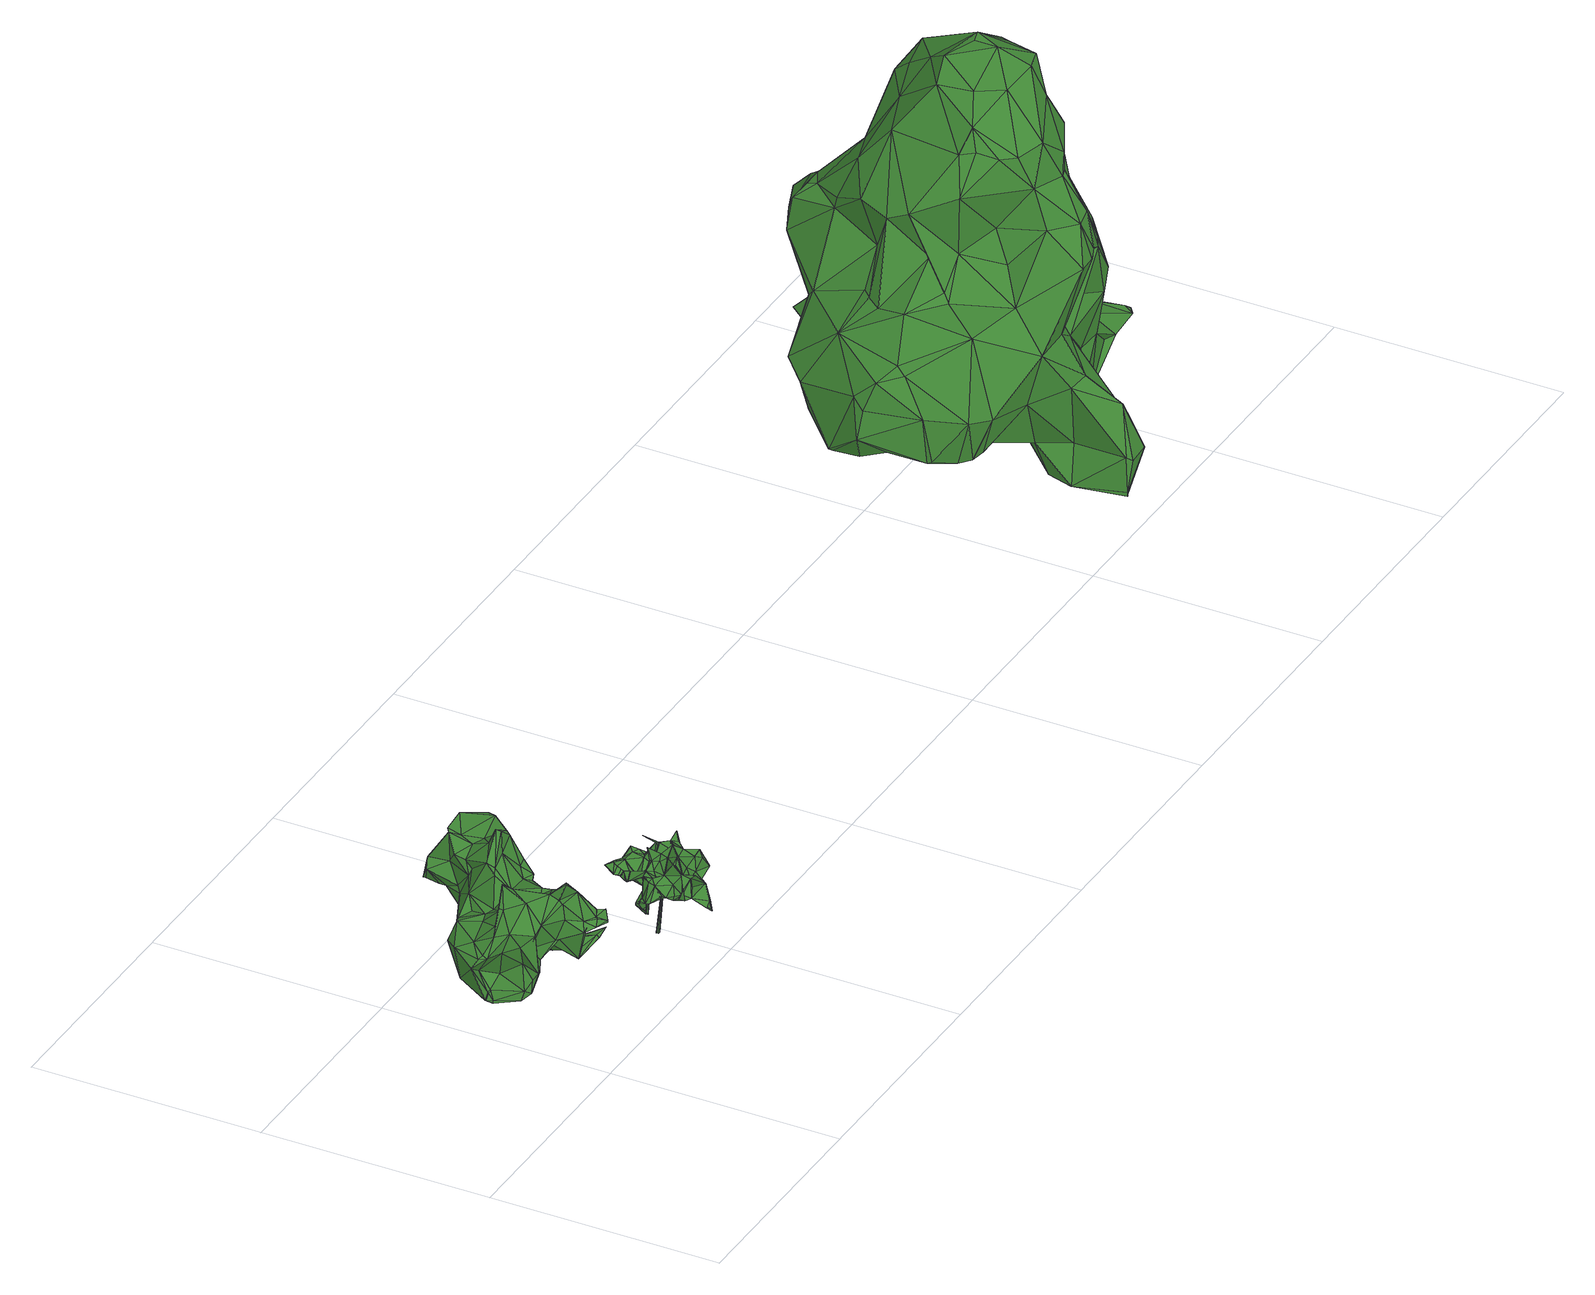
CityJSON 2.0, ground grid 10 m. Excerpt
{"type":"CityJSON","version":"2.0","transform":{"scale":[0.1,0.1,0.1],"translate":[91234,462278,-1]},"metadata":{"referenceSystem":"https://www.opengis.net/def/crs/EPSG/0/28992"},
"CityObjects":{
"tree1":{"type":"SolitaryVegetationObject","attributes":{"gtid":300,"crown_width_m":7.1,"crown_median_z":2.71,"trunk_H_m":2.77,"trunk_DBH_m":0.176,"trunk_radius_m":0.0881,"trunk_base_height_m":-0.06,"original_gtid":"305"},"geometry":[{"type":"MultiSurface","lod":"3","boundaries":[[[0,1,2]],[[0,2,3]],[[4,5,6]],[[7,8,9]],[[10,11,12]],[[13,14,15]],[[16,17,18]],[[19,16,20]],[[20,16,21]],[[22,23,1]],[[24,23,22]],[[25,26,27]],[[28,29,30]],[[29,31,32]],[[30,29,32]],[[33,34,35]],[[33,36,37]],[[35,36,33]],[[38,39,40]],[[41,35,34]],[[42,41,34]],[[43,44,45]],[[43,45,46]],[[47,48,49]],[[50,49,48]],[[51,52,8]],[[35,41,36]],[[53,54,55]],[[56,57,58]],[[59,60,61]],[[62,63,64]],[[65,66,67]],[[68,69,17]],[[70,71,72]],[[73,74,75]],[[76,37,77]],[[78,25,79]],[[80,81,63]],[[82,80,63]],[[83,28,30]],[[21,84,20]],[[16,19,85]],[[50,76,60]],[[50,60,59]],[[86,16,85]],[[27,26,87]],[[88,89,90]],[[89,1,90]],[[61,91,92]],[[93,91,61]],[[18,17,69]],[[94,95,28]],[[96,97,98]],[[24,22,98]],[[83,95,99]],[[9,52,0]],[[20,100,101]],[[102,103,104]],[[102,104,41]],[[105,106,107]],[[91,108,92]],[[109,95,83]],[[110,111,3]],[[27,103,25]],[[76,33,37]],[[50,33,76]],[[105,107,75]],[[63,81,112]],[[80,82,113]],[[114,115,73]],[[7,116,51]],[[26,117,87]],[[78,87,117]],[[118,119,100]],[[118,100,84]],[[87,120,121]],[[122,123,124]],[[76,77,60]],[[1,89,2]],[[125,126,127]],[[128,129,69]],[[21,130,84]],[[65,40,130]],[[131,132,133]],[[69,129,18]],[[134,135,15]],[[119,118,130]],[[40,119,130]],[[136,137,138]],[[33,50,139]],[[20,101,19]],[[113,62,109]],[[14,87,78]],[[140,36,41]],[[39,114,75]],[[141,142,143]],[[84,100,20]],[[75,107,39]],[[144,145,31]],[[132,94,146]],[[111,110,74]],[[2,89,110]],[[2,110,3]],[[68,17,144]],[[91,51,116]],[[30,147,83]],[[86,145,16]],[[144,16,145]],[[59,148,50]],[[94,28,149]],[[146,94,149]],[[6,5,150]],[[143,151,141]],[[72,71,152]],[[114,151,153]],[[154,102,47]],[[29,155,156]],[[157,44,13]],[[148,59,58]],[[3,158,0]],[[159,160,161]],[[159,161,149]],[[162,163,164]],[[16,18,21]],[[139,140,165]],[[106,166,119]],[[89,43,167]],[[87,121,27]],[[11,104,103]],[[105,166,106]],[[153,151,143]],[[139,165,33]],[[153,62,168]],[[169,168,62]],[[17,18,129]],[[122,126,123]],[[98,0,52]],[[146,161,170]],[[100,171,101]],[[114,141,151]],[[140,139,48]],[[58,15,135]],[[92,157,15]],[[55,96,53]],[[157,81,136]],[[172,173,142]],[[21,18,17]],[[174,175,176]],[[177,95,109]],[[132,178,133]],[[43,179,180]],[[43,46,179]],[[21,66,130]],[[8,52,9]],[[157,13,15]],[[15,58,92]],[[10,96,55]],[[97,96,10]],[[99,95,177]],[[181,140,53]],[[182,183,184]],[[29,156,31]],[[128,31,156]],[[185,107,106]],[[185,106,119]],[[25,78,117]],[[65,163,186]],[[170,133,178]],[[40,39,185]],[[119,40,185]],[[107,185,39]],[[148,57,50]],[[171,166,105]],[[22,1,0]],[[157,92,112]],[[125,187,143]],[[99,28,83]],[[150,176,38]],[[164,163,67]],[[9,158,7]],[[0,158,9]],[[8,7,51]],[[109,182,177]],[[90,188,189]],[[132,146,178]],[[190,177,159]],[[88,90,189]],[[156,155,4]],[[129,68,17]],[[0,98,22]],[[175,39,38]],[[133,191,131]],[[130,118,84]],[[192,116,7]],[[25,117,26]],[[174,155,191]],[[111,158,3]],[[48,36,140]],[[48,140,181]],[[140,48,47]],[[99,177,190]],[[50,48,139]],[[175,152,173]],[[110,167,74]],[[4,155,5]],[[193,48,181]],[[128,69,68]],[[90,1,23]],[[128,156,164]],[[128,164,6]],[[34,33,42]],[[42,140,41]],[[165,140,42]],[[128,164,129]],[[150,162,6]],[[24,98,10]],[[93,193,91]],[[193,51,91]],[[56,194,47]],[[31,128,68]],[[74,167,180]],[[105,74,180]],[[89,167,110]],[[164,68,129]],[[182,184,159]],[[31,145,138]],[[195,127,126]],[[10,55,11]],[[38,176,175]],[[131,155,29]],[[28,95,29]],[[12,11,27]],[[112,108,63]],[[112,92,108]],[[65,186,40]],[[167,43,180]],[[123,196,70]],[[143,187,153]],[[195,183,127]],[[182,127,183]],[[157,136,86]],[[53,41,54]],[[37,48,77]],[[37,36,48]],[[170,184,133]],[[133,184,183]],[[160,170,161]],[[177,182,159]],[[171,105,179]],[[171,179,101]],[[113,82,62]],[[58,61,92]],[[59,61,58]],[[57,148,58]],[[93,60,77]],[[61,60,93]],[[62,197,109]],[[149,161,146]],[[51,193,181]],[[93,77,193]],[[198,199,24]],[[159,184,160]],[[122,124,200]],[[164,67,68]],[[94,132,95]],[[105,75,74]],[[91,116,108]],[[190,159,149]],[[68,144,31]],[[70,72,195]],[[28,190,149]],[[28,99,190]],[[63,108,64]],[[170,178,146]],[[131,191,155]],[[41,55,54]],[[72,152,174]],[[175,174,152]],[[154,194,134]],[[172,175,173]],[[172,201,114]],[[175,172,114]],[[172,142,201]],[[142,141,201]],[[141,114,201]],[[114,39,175]],[[154,79,102]],[[68,66,17]],[[17,66,21]],[[75,114,73]],[[4,164,156]],[[108,116,64]],[[130,66,65]],[[24,10,198]],[[97,10,98]],[[123,126,196]],[[164,6,162]],[[111,202,158]],[[40,186,38]],[[98,52,96]],[[88,43,89]],[[7,202,192]],[[158,202,7]],[[189,13,43]],[[88,189,43]],[[168,115,153]],[[72,191,133]],[[31,138,32]],[[203,192,202]],[[203,202,111]],[[14,78,79]],[[197,62,153]],[[86,204,145]],[[136,204,86]],[[65,67,163]],[[24,199,23]],[[23,199,188]],[[41,140,102]],[[47,102,140]],[[100,166,171]],[[138,145,205]],[[138,205,136]],[[205,145,204]],[[205,204,136]],[[90,23,188]],[[68,67,66]],[[16,144,17]],[[14,13,120]],[[14,120,87]],[[43,13,44]],[[189,120,13]],[[142,125,143]],[[126,122,125]],[[126,125,142]],[[27,11,103]],[[173,152,71]],[[184,170,160]],[[4,6,164]],[[195,126,200]],[[103,79,25]],[[133,195,72]],[[136,80,137]],[[109,83,206]],[[38,186,150]],[[174,176,155]],[[5,155,176]],[[150,5,176]],[[85,207,86]],[[44,207,85]],[[193,49,48]],[[77,48,49]],[[77,49,193]],[[196,126,71]],[[142,71,126]],[[33,165,42]],[[11,55,104]],[[41,104,55]],[[74,203,111]],[[74,168,203]],[[150,163,162]],[[186,163,150]],[[51,181,52]],[[53,52,181]],[[96,52,53]],[[173,71,142]],[[195,200,70]],[[53,140,41]],[[147,30,137]],[[134,15,14]],[[95,131,29]],[[70,124,123]],[[200,124,70]],[[199,198,12]],[[199,12,27]],[[198,10,12]],[[95,132,131]],[[112,81,157]],[[196,71,70]],[[56,50,57]],[[136,81,80]],[[189,121,120]],[[188,121,189]],[[188,199,121]],[[27,121,199]],[[195,133,183]],[[63,62,82]],[[102,79,103]],[[14,79,134]],[[154,134,79]],[[47,194,154]],[[114,153,115]],[[83,147,206]],[[113,109,206]],[[180,179,105]],[[157,86,207]],[[157,207,44]],[[32,137,30]],[[138,137,32]],[[206,147,137]],[[135,134,194]],[[113,137,80]],[[206,137,113]],[[174,191,72]],[[58,135,194]],[[56,58,194]],[[100,119,166]],[[56,49,50]],[[47,49,56]],[[64,169,62]],[[200,126,122]],[[169,64,192]],[[203,169,192]],[[203,168,169]],[[153,187,197]],[[197,187,109]],[[127,109,187]],[[127,182,109]],[[127,187,125]],[[64,116,192]],[[19,101,45]],[[19,45,85]],[[85,45,44]],[[179,45,101]],[[46,45,179]],[[73,115,74]],[[74,115,168]],[[208,209,210]],[[209,211,210]],[[210,211,212]],[[211,209,213]],[[211,213,212]],[[212,213,214]],[[212,214,210]],[[214,213,215]],[[214,215,210]],[[213,209,216]],[[213,216,215]],[[215,216,217]],[[215,217,210]],[[216,209,218]],[[216,218,217]],[[217,218,219]],[[217,219,210]],[[218,209,220]],[[218,220,219]],[[220,209,219]],[[219,209,210]]]}]},
"tree2":{"type":"SolitaryVegetationObject","attributes":{"gtid":323,"crown_width_m":3.62,"crown_median_z":2.65,"trunk_H_m":2.76,"trunk_DBH_m":0.0838,"trunk_radius_m":0.0419,"trunk_base_height_m":-0.11,"original_gtid":"329"},"geometry":[{"type":"MultiSurface","lod":"3","boundaries":[[[221,222,223]],[[224,225,222]],[[226,222,225]],[[226,225,224]],[[227,228,229]],[[230,231,232]],[[233,234,235]],[[236,237,238]],[[239,240,241]],[[242,243,244]],[[245,246,247]],[[248,249,250]],[[251,252,253]],[[235,254,233]],[[243,233,255]],[[256,257,258]],[[259,244,229]],[[259,229,260]],[[261,262,263]],[[264,261,263]],[[240,233,243]],[[265,231,266]],[[267,248,268]],[[267,268,269]],[[270,226,230]],[[268,271,272]],[[273,274,275]],[[276,277,278]],[[278,277,279]],[[243,240,239]],[[243,239,280]],[[260,229,264]],[[229,261,264]],[[267,281,282]],[[248,267,282]],[[283,221,284]],[[246,285,270]],[[252,286,287]],[[288,289,290]],[[287,291,292]],[[287,292,274]],[[226,258,293]],[[239,227,280]],[[248,282,249]],[[294,295,296]],[[297,298,299]],[[224,300,222]],[[224,222,221]],[[223,222,256]],[[232,281,267]],[[255,233,254]],[[274,301,302]],[[271,303,272]],[[304,305,306]],[[304,306,278]],[[307,308,295]],[[309,310,311]],[[230,312,236]],[[302,301,313]],[[275,280,227]],[[294,235,314]],[[315,316,281]],[[227,239,317]],[[227,317,318]],[[319,320,321]],[[273,229,228]],[[252,287,302]],[[312,236,238]],[[322,299,323]],[[322,323,324]],[[321,320,269]],[[224,247,245]],[[263,325,264]],[[304,264,325]],[[285,236,270]],[[307,235,294]],[[273,326,327]],[[301,328,313]],[[306,276,329]],[[330,331,332]],[[333,320,334]],[[326,263,327]],[[301,327,263]],[[257,256,293]],[[335,289,288]],[[227,229,275]],[[232,238,312]],[[258,257,293]],[[283,284,336]],[[337,338,339]],[[229,262,261]],[[291,319,324]],[[305,326,273]],[[260,264,309]],[[222,226,293]],[[291,298,297]],[[232,312,230]],[[303,271,340]],[[340,271,268]],[[301,263,328]],[[326,328,263]],[[304,341,264]],[[289,342,290]],[[336,284,343]],[[338,320,267]],[[339,338,267]],[[292,298,291]],[[291,322,344]],[[304,326,305]],[[301,274,273]],[[294,345,296]],[[344,292,291]],[[272,303,344]],[[234,314,235]],[[299,322,297]],[[256,222,293]],[[280,314,234]],[[346,314,280]],[[226,256,258]],[[223,256,226]],[[347,289,335]],[[295,348,296]],[[273,327,301]],[[284,349,343]],[[288,316,335]],[[315,335,316]],[[291,334,319]],[[291,287,334]],[[259,306,305]],[[330,332,350]],[[330,350,341]],[[302,332,252]],[[313,332,302]],[[253,223,225]],[[278,329,276]],[[351,310,315]],[[286,334,287]],[[296,348,308]],[[352,348,296]],[[329,278,306]],[[268,272,269]],[[322,324,319]],[[344,322,319]],[[321,344,319]],[[321,269,272]],[[321,272,344]],[[324,323,291]],[[273,275,229]],[[231,265,353]],[[278,279,304]],[[277,266,354]],[[345,262,229]],[[355,354,266]],[[356,345,292]],[[275,346,280]],[[292,346,275]],[[263,302,332]],[[224,283,355]],[[224,221,283]],[[243,234,233]],[[357,310,351]],[[357,351,265]],[[305,273,228]],[[305,228,259]],[[292,345,294]],[[358,337,281]],[[351,281,337]],[[351,337,358]],[[310,335,315]],[[307,296,308]],[[313,331,349]],[[328,331,313]],[[231,353,245]],[[231,245,300]],[[296,348,288]],[[250,288,348]],[[294,243,234]],[[245,358,231]],[[281,231,358]],[[356,292,344]],[[337,350,338]],[[346,292,294]],[[294,359,280]],[[294,280,243]],[[226,225,223]],[[273,228,318]],[[227,318,228]],[[303,250,352]],[[348,352,250]],[[235,255,254]],[[294,345,359]],[[255,234,243]],[[260,309,360]],[[260,360,259]],[[241,242,361]],[[279,310,351]],[[235,234,255]],[[263,331,328]],[[283,354,355]],[[343,354,336]],[[277,354,343]],[[231,300,224]],[[360,309,311]],[[360,311,306]],[[231,224,355]],[[231,355,266]],[[223,253,221]],[[349,284,221]],[[358,353,265]],[[358,265,351]],[[302,362,252]],[[334,252,362]],[[230,246,270]],[[285,230,236]],[[253,252,332]],[[248,250,303]],[[297,298,292]],[[291,297,322]],[[345,356,262]],[[307,294,296]],[[274,302,287]],[[356,352,290]],[[288,352,296]],[[290,352,288]],[[344,352,356]],[[248,303,268]],[[340,268,303]],[[306,259,360]],[[269,320,237]],[[353,358,245]],[[285,246,230]],[[295,294,307]],[[251,253,225]],[[229,244,359]],[[245,247,300]],[[251,225,226]],[[269,237,267]],[[270,236,312]],[[320,238,237]],[[277,279,351]],[[304,325,326]],[[326,325,263]],[[341,279,330]],[[330,349,331]],[[266,357,265]],[[235,294,234]],[[282,250,249]],[[288,250,282]],[[303,352,344]],[[339,334,363]],[[339,363,356]],[[317,361,242]],[[332,331,263]],[[341,304,279]],[[229,359,345]],[[241,361,239]],[[232,231,281]],[[240,243,242]],[[240,242,241]],[[279,277,306]],[[277,276,306]],[[319,334,320]],[[267,238,232]],[[318,317,228]],[[318,361,317]],[[259,228,317]],[[317,244,259]],[[242,244,317]],[[323,299,297]],[[230,224,231]],[[245,231,224]],[[264,342,309]],[[289,309,342]],[[221,283,349]],[[313,349,283]],[[332,313,283]],[[347,335,310]],[[243,280,234]],[[221,253,332]],[[339,333,334]],[[338,232,364]],[[302,262,363]],[[267,237,238]],[[365,252,251]],[[239,361,317]],[[341,337,264]],[[263,262,302]],[[262,356,363]],[[290,339,356]],[[302,363,334]],[[275,274,292]],[[341,350,337]],[[252,350,332]],[[309,289,347]],[[310,309,347]],[[259,366,360]],[[364,238,320]],[[364,312,238]],[[364,251,312]],[[286,252,334]],[[349,354,343]],[[330,354,349]],[[279,354,330]],[[277,354,279]],[[336,354,283]],[[365,251,232]],[[365,350,252]],[[332,283,221]],[[308,348,295]],[[279,311,310]],[[306,311,279]],[[334,362,302]],[[339,342,337]],[[339,290,342]],[[266,277,357]],[[277,351,357]],[[338,350,232]],[[367,281,316]],[[251,368,312]],[[364,232,251]],[[365,232,350]],[[338,364,320]],[[333,267,320]],[[333,339,267]],[[337,342,264]],[[280,359,244]],[[280,244,243]],[[224,230,226]],[[300,247,224]],[[291,297,292]],[[294,314,346]],[[291,323,297]],[[288,282,367]],[[281,367,282]],[[251,226,368]],[[281,351,315]],[[288,367,316]],[[270,368,226]],[[312,368,270]],[[369,370,371]],[[370,369,372]],[[370,372,371]],[[371,372,373]],[[372,369,374]],[[372,374,373]],[[374,369,373]],[[373,369,371]]]}]},
"tree3":{"type":"SolitaryVegetationObject","attributes":{"gtid":125,"crown_width_m":14.88,"crown_median_z":6.39,"trunk_H_m":6.48,"trunk_DBH_m":0.722,"trunk_radius_m":0.361,"trunk_base_height_m":-0.09,"original_gtid":"129"},"geometry":[{"type":"Solid","lod":"3","boundaries":[[[[375,376,377]],[[378,379,380]],[[381,382,383]],[[384,385,386]],[[387,388,389]],[[390,391,392]],[[393,390,394]],[[387,393,394]],[[395,396,397]],[[393,387,398]],[[399,400,401]],[[402,403,404]],[[405,403,402]],[[406,407,408]],[[409,410,411]],[[412,413,414]],[[415,416,417]],[[418,389,388]],[[419,420,421]],[[391,394,392]],[[422,423,424]],[[425,426,427]],[[428,429,430]],[[431,375,432]],[[433,434,435]],[[436,435,434]],[[437,438,439]],[[400,440,401]],[[399,396,395]],[[441,442,443]],[[414,444,445]],[[446,406,447]],[[448,449,408]],[[450,449,448]],[[451,418,452]],[[453,454,422]],[[453,422,455]],[[456,457,458]],[[459,460,461]],[[387,418,388]],[[389,398,387]],[[462,451,463]],[[389,418,451]],[[464,465,466]],[[467,468,469]],[[470,471,472]],[[470,473,471]],[[415,395,397]],[[398,474,393]],[[475,476,423]],[[477,478,479]],[[430,471,473]],[[390,393,480]],[[481,467,469]],[[455,422,482]],[[387,483,484]],[[480,485,390]],[[394,483,387]],[[394,390,392]],[[391,432,377]],[[486,417,487]],[[488,381,431]],[[489,490,491]],[[401,492,399]],[[493,399,492]],[[494,495,496]],[[497,498,472]],[[499,394,391]],[[489,497,500]],[[472,500,497]],[[488,382,381]],[[408,407,501]],[[502,503,504]],[[488,480,505]],[[437,483,506]],[[391,377,499]],[[493,507,508]],[[399,493,508]],[[500,509,489]],[[500,510,509]],[[511,405,402]],[[466,512,464]],[[481,513,467]],[[514,481,460]],[[486,400,399]],[[476,424,423]],[[415,454,416]],[[411,515,516]],[[386,517,518]],[[491,490,467]],[[518,517,519]],[[520,521,522]],[[523,522,521]],[[453,455,524]],[[508,507,525]],[[434,466,465]],[[406,526,415]],[[527,378,528]],[[494,496,529]],[[530,410,436]],[[411,410,531]],[[532,426,425]],[[533,534,427]],[[464,535,536]],[[537,538,520]],[[477,538,537]],[[539,465,464]],[[393,474,480]],[[535,512,404]],[[464,536,539]],[[540,541,542]],[[495,465,539]],[[533,427,543]],[[436,434,530]],[[425,517,385]],[[456,458,544]],[[454,453,545]],[[454,545,416]],[[531,410,530]],[[481,546,461]],[[502,504,547]],[[435,436,410]],[[530,465,531]],[[377,376,499]],[[491,535,403]],[[491,403,497]],[[493,548,549]],[[492,548,493]],[[415,417,395]],[[543,426,421]],[[431,432,488]],[[550,551,552]],[[550,552,533]],[[452,439,438]],[[439,452,484]],[[386,553,384]],[[554,555,515]],[[556,479,557]],[[472,498,470]],[[377,432,375]],[[558,538,559]],[[512,466,560]],[[443,442,561]],[[562,378,563]],[[564,565,566]],[[442,441,540]],[[385,517,386]],[[500,472,567]],[[500,471,430]],[[489,491,497]],[[471,567,472]],[[500,567,471]],[[568,569,570]],[[571,433,572]],[[539,536,513]],[[536,467,513]],[[535,491,536]],[[549,525,507]],[[490,573,467]],[[493,549,507]],[[547,525,549]],[[398,389,474]],[[574,575,576]],[[396,508,397]],[[399,508,396]],[[395,417,486]],[[395,486,399]],[[577,578,448]],[[450,578,523]],[[579,463,544]],[[391,485,432]],[[441,537,540]],[[425,385,380]],[[425,380,532]],[[498,405,470]],[[566,565,445]],[[482,579,580]],[[580,579,544]],[[466,433,560]],[[433,466,434]],[[473,470,428]],[[430,473,428]],[[517,425,519]],[[475,480,474]],[[496,495,513]],[[514,496,513]],[[406,415,407]],[[420,533,543]],[[581,415,576]],[[537,541,540]],[[382,488,505]],[[574,576,526]],[[415,526,576]],[[525,582,408]],[[448,408,582]],[[538,556,559]],[[477,443,478]],[[583,478,443]],[[519,534,584]],[[411,554,515]],[[543,427,426]],[[529,555,554]],[[536,491,467]],[[585,505,475]],[[428,511,586]],[[448,578,450]],[[587,588,589]],[[562,528,378]],[[475,505,480]],[[534,519,425]],[[534,425,427]],[[443,561,583]],[[582,504,503]],[[520,522,541]],[[458,590,524]],[[590,564,524]],[[537,520,541]],[[408,501,525]],[[547,582,525]],[[591,404,560]],[[591,560,592]],[[591,592,404]],[[531,554,411]],[[409,411,516]],[[412,593,594]],[[435,572,433]],[[494,554,495]],[[595,545,453]],[[596,457,534]],[[445,565,551]],[[580,455,597]],[[545,445,444]],[[598,413,599]],[[412,599,413]],[[557,600,437]],[[420,550,533]],[[497,403,498]],[[498,403,405]],[[601,602,603]],[[546,469,468]],[[581,454,415]],[[535,404,403]],[[384,380,385]],[[603,542,601]],[[434,465,530]],[[554,531,465]],[[554,465,495]],[[410,409,572]],[[604,600,583]],[[605,604,384]],[[460,379,378]],[[417,444,487]],[[482,424,476]],[[380,563,378]],[[590,596,564]],[[452,606,451]],[[386,451,606]],[[569,607,570]],[[502,468,509]],[[422,424,482]],[[585,447,608]],[[446,447,585]],[[428,470,511]],[[549,502,547]],[[577,428,586]],[[523,521,450]],[[605,438,600]],[[475,574,585]],[[423,574,475]],[[609,516,555]],[[543,421,420]],[[495,539,513]],[[512,560,404]],[[610,593,412]],[[420,611,550]],[[595,566,545]],[[445,545,566]],[[516,515,555]],[[383,505,585]],[[547,504,582]],[[449,612,408]],[[545,444,416]],[[559,375,613]],[[402,404,592]],[[602,586,402]],[[441,477,537]],[[503,429,448]],[[503,448,582]],[[429,577,448]],[[461,460,481]],[[428,577,429]],[[521,520,613]],[[482,597,455]],[[441,443,477]],[[397,407,415]],[[494,529,554]],[[605,600,604]],[[382,505,383]],[[435,410,572]],[[511,470,405]],[[559,613,558]],[[529,527,614]],[[482,476,579]],[[601,586,602]],[[577,586,601]],[[375,431,589]],[[381,589,431]],[[467,573,468]],[[383,589,381]],[[450,588,449]],[[535,464,512]],[[523,578,522]],[[459,461,610]],[[565,564,596]],[[458,457,590]],[[456,584,457]],[[454,575,422]],[[611,551,550]],[[459,610,420]],[[380,379,532]],[[601,578,577]],[[526,446,574]],[[528,615,527]],[[526,406,446]],[[585,574,446]],[[546,593,461]],[[461,593,616]],[[514,513,481]],[[453,524,595]],[[580,544,458]],[[524,564,595]],[[482,580,597]],[[430,510,500]],[[514,529,496]],[[611,610,412]],[[580,524,455]],[[458,524,580]],[[456,617,518]],[[518,617,386]],[[571,572,409]],[[440,598,618]],[[400,598,440]],[[418,484,452]],[[456,544,463]],[[619,563,380]],[[475,474,476]],[[490,489,573]],[[509,573,489]],[[387,484,418]],[[439,484,437]],[[432,485,488]],[[449,588,620]],[[587,620,588]],[[414,413,621]],[[451,386,617]],[[386,606,553]],[[481,469,546]],[[581,575,454]],[[618,492,440]],[[618,570,492]],[[568,594,593]],[[609,561,442]],[[600,478,583]],[[422,575,423]],[[611,414,445]],[[611,412,414]],[[400,486,598]],[[487,621,598]],[[487,598,486]],[[598,621,413]],[[412,594,599]],[[605,384,553]],[[605,553,438]],[[492,401,440]],[[460,378,514]],[[394,506,483]],[[622,557,506]],[[622,506,499]],[[527,529,514]],[[378,527,514]],[[598,599,618]],[[462,463,389]],[[611,445,551]],[[618,599,570]],[[599,594,570]],[[389,463,579]],[[555,529,609]],[[501,407,397]],[[384,619,380]],[[610,616,593]],[[609,442,623]],[[609,623,516]],[[442,540,623]],[[609,529,614]],[[508,501,397]],[[525,501,508]],[[437,600,438]],[[594,568,570]],[[583,561,604]],[[384,604,561]],[[384,561,619]],[[614,527,615]],[[614,615,562]],[[609,619,561]],[[603,602,402]],[[600,479,478]],[[546,468,568]],[[557,479,600]],[[437,484,483]],[[589,613,375]],[[521,613,589]],[[608,620,587]],[[608,449,620]],[[579,474,389]],[[476,474,579]],[[587,589,383]],[[534,457,584]],[[383,608,587]],[[437,506,557]],[[390,485,391]],[[488,485,480]],[[499,506,394]],[[558,520,538]],[[558,613,520]],[[611,420,610]],[[423,575,574]],[[581,576,575]],[[462,389,451]],[[376,559,556]],[[565,596,624]],[[534,624,596]],[[569,502,607]],[[595,564,566]],[[468,573,509]],[[456,518,584]],[[584,518,519]],[[592,603,402]],[[603,592,542]],[[503,510,429]],[[430,429,510]],[[553,606,438]],[[438,606,452]],[[617,456,463]],[[549,548,502]],[[528,562,615]],[[608,612,449]],[[562,563,609]],[[541,522,625]],[[533,624,534]],[[565,624,552]],[[565,552,551]],[[533,552,624]],[[568,468,569]],[[502,569,468]],[[607,626,570]],[[502,626,607]],[[502,548,626]],[[375,559,376]],[[492,626,548]],[[570,626,492]],[[516,571,409]],[[578,625,522]],[[623,571,516]],[[612,406,408]],[[578,601,625]],[[541,625,601]],[[609,614,562]],[[617,463,451]],[[589,588,521]],[[450,521,588]],[[402,586,511]],[[585,608,383]],[[596,590,457]],[[477,479,538]],[[556,538,479]],[[610,461,616]],[[612,447,406]],[[601,627,541]],[[542,541,627]],[[542,627,601]],[[608,447,612]],[[568,593,546]],[[532,421,426]],[[419,421,532]],[[460,459,379]],[[619,609,563]],[[502,509,503]],[[503,509,510]],[[499,376,622]],[[557,622,556]],[[376,556,622]],[[571,628,433]],[[592,628,542]],[[542,628,540]],[[560,433,628]],[[560,628,592]],[[623,628,571]],[[540,628,623]],[[379,419,532]],[[459,419,379]],[[417,416,444]],[[419,459,420]],[[621,444,414]],[[487,444,621]],[[629,630,631]],[[629,631,632]],[[632,631,633]],[[632,633,634]],[[631,630,635]],[[631,635,633]],[[633,635,636]],[[633,636,634]],[[635,630,637]],[[635,637,636]],[[636,637,638]],[[636,638,634]],[[637,630,639]],[[637,639,638]],[[638,639,640]],[[638,640,634]],[[639,630,641]],[[639,641,640]],[[640,641,642]],[[640,642,634]],[[641,630,643]],[[641,643,642]],[[642,643,644]],[[642,644,634]],[[643,630,645]],[[643,645,644]],[[644,645,646]],[[644,646,634]],[[645,630,647]],[[645,647,646]],[[646,647,648]],[[646,648,634]],[[647,630,649]],[[647,649,648]],[[648,649,650]],[[648,650,634]],[[649,630,651]],[[649,651,650]],[[650,651,652]],[[650,652,634]],[[651,630,653]],[[651,653,652]],[[652,653,654]],[[652,654,634]],[[653,630,655]],[[653,655,654]],[[654,655,656]],[[654,656,634]],[[655,630,657]],[[655,657,656]],[[656,657,658]],[[656,658,634]],[[657,630,659]],[[657,659,658]],[[658,659,660]],[[658,660,634]],[[659,630,661]],[[659,661,660]],[[660,661,662]],[[660,662,634]],[[661,630,663]],[[661,663,662]],[[662,663,664]],[[662,664,634]],[[663,630,665]],[[663,665,664]],[[664,665,666]],[[664,666,634]],[[665,630,667]],[[665,667,666]],[[666,667,668]],[[666,668,634]],[[667,630,669]],[[667,669,668]],[[668,669,670]],[[668,670,634]],[[669,630,671]],[[669,671,670]],[[670,671,672]],[[670,672,634]],[[671,630,673]],[[671,673,672]],[[672,673,674]],[[672,674,634]],[[673,630,629]],[[673,629,674]],[[674,629,632]],[[674,632,634]]]]}]}
},
"vertices":[
[62,78,62],[51,80,62],[51,77,69],[52,75,68],[24,46,25],[25,44,28],[20,45,21],[65,72,49],[66,75,49],[66,74,50],[65,100,62],[63,102,54],[60,99,56],[48,91,37],[52,99,36],[49,88,26],[14,73,23],[14,61,20],[10,60,19],[19,81,35],[13,75,37],[8,65,33],[57,85,59],[53,88,58],[55,94,59],[55,109,37],[52,109,37],[52,107,47],[52,58,20],[36,57,20],[43,65,26],[26,63,20],[37,59,26],[86,93,27],[86,99,34],[88,99,36],[87,96,38],[84,88,28],[25,46,44],[29,52,55],[19,54,46],[76,105,42],[83,98,34],[40,83,44],[34,85,34],[30,82,39],[35,79,40],[67,95,34],[77,88,33],[75,86,32],[75,88,21],[65,77,46],[66,87,53],[75,97,51],[76,99,51],[76,99,52],[71,88,21],[71,91,18],[58,85,22],[71,87,20],[75,84,25],[68,83,33],[53,59,44],[49,72,41],[54,71,44],[18,57,37],[18,67,26],[24,61,23],[16,61,20],[11,57,18],[47,31,40],[46,36,42],[43,34,39],[36,54,50],[43,66,49],[33,60,57],[81,86,26],[78,80,31],[52,102,36],[56,99,38],[39,68,42],[42,79,36],[47,70,44],[45,58,27],[10,63,37],[24,79,26],[29,79,20],[49,106,43],[47,85,51],[42,76,59],[47,88,54],[68,82,34],[57,80,27],[73,83,31],[51,52,21],[47,55,26],[70,91,56],[70,90,62],[68,86,63],[56,54,26],[16,68,40],[25,80,41],[69,98,41],[60,106,46],[69,96,46],[28,63,49],[25,62,52],[30,63,60],[59,77,36],[44,50,40],[43,73,57],[51,74,59],[48,80,36],[41,61,44],[39,47,55],[47,55,48],[59,76,40],[52,108,37],[12,62,38],[17,60,44],[50,93,39],[53,98,47],[55,31,44],[51,28,42],[51,28,41],[53,34,44],[51,33,42],[46,39,41],[19,49,17],[11,57,19],[12,60,37],[40,48,32],[49,43,25],[46,38,24],[58,90,31],[57,88,27],[35,76,31],[34,66,40],[29,62,33],[81,91,30],[78,94,36],[41,41,61],[47,39,54],[47,40,54],[22,66,22],[23,68,22],[57,45,23],[43,60,27],[71,91,17],[62,53,25],[24,44,28],[45,42,56],[42,42,43],[51,52,49],[63,95,35],[33,48,28],[29,51,25],[42,84,27],[61,76,61],[59,45,25],[63,35,30],[59,45,24],[23,46,25],[26,52,29],[20,48,21],[82,96,33],[24,63,44],[41,72,55],[50,56,49],[57,64,46],[59,36,27],[29,71,41],[41,44,52],[42,43,50],[40,45,34],[30,46,46],[29,50,35],[55,50,30],[50,41,25],[33,72,42],[36,70,43],[70,90,40],[52,45,28],[49,41,25],[59,37,28],[25,60,52],[22,51,39],[47,46,46],[47,93,55],[46,86,48],[61,53,26],[41,44,34],[60,65,47],[71,85,35],[61,88,29],[45,34,40],[50,32,42],[54,54,43],[53,99,62],[52,98,61],[50,32,41],[41,41,60],[60,71,49],[55,67,47],[24,76,26],[24,72,33],[37,55,39],[34,79,31],[47,71,37],[48,70,9],[46,71,37],[48,71,9],[46,72,37],[47,71,9],[45,72,37],[45,71,37],[47,70,9],[45,70,37],[47,69,9],[46,70,37],[48,69,9],
[102,14,36],[100,11,36],[100,13,33],[95,15,40],[98,16,34],[92,13,33],[104,40,36],[107,37,36],[104,36,35],[90,16,35],[94,18,41],[92,21,37],[98,50,36],[95,47,36],[92,47,34],[86,18,34],[88,24,33],[88,22,33],[103,47,36],[101,48,36],[106,47,39],[104,45,38],[99,46,37],[104,40,37],[89,16,45],[85,13,41],[89,12,44],[85,28,40],[85,30,42],[86,31,41],[93,18,34],[99,24,31],[98,17,34],[92,51,37],[94,48,38],[96,7,32],[92,4,30],[93,7,30],[106,36,44],[103,32,42],[106,33,34],[100,33,32],[106,29,33],[101,30,40],[95,21,48],[98,22,46],[88,27,37],[82,28,32],[84,27,31],[88,14,34],[81,30,32],[85,30,31],[112,37,34],[101,33,32],[101,38,33],[108,27,46],[104,23,46],[109,27,44],[105,26,44],[99,41,32],[92,25,40],[88,28,40],[103,17,38],[109,14,38],[85,15,36],[96,26,29],[97,28,28],[90,32,41],[95,33,43],[93,31,40],[93,33,27],[95,35,30],[95,7,32],[95,41,33],[89,41,39],[90,39,39],[93,37,23],[93,38,23],[93,38,22],[95,13,42],[105,28,31],[102,28,30],[85,31,32],[105,29,42],[110,31,36],[107,30,46],[88,42,37],[86,39,37],[98,32,44],[97,29,46],[105,28,43],[89,19,34],[106,22,33],[95,42,33],[96,29,43],[93,30,40],[106,41,37],[108,41,37],[91,31,29],[89,25,31],[87,27,31],[92,33,20],[92,33,21],[92,32,20],[107,33,35],[109,30,35],[107,32,35],[109,25,32],[110,29,49],[101,20,39],[106,23,33],[102,22,34],[93,31,36],[95,26,30],[95,32,43],[105,15,44],[95,26,40],[92,25,38],[94,31,36],[81,30,33],[101,28,40],[96,29,42],[108,18,45],[89,31,31],[96,37,34],[96,41,31],[97,35,47],[84,37,38],[108,17,37],[98,23,39],[97,26,45],[89,32,39],[92,20,46],[104,18,44],[101,20,40],[94,33,34],[99,25,50],[92,21,46],[98,38,34],[105,34,45],[107,44,38],[97,28,29],[98,33,32],[89,22,33],[98,21,38],[101,39,49],[91,28,39],[92,16,34],[98,30,9],[98,31,9],[98,28,36],[97,31,9],[97,28,36],[97,30,9],
[461,54,157],[481,63,165],[476,67,180],[476,101,69],[481,112,72],[495,112,77],[444,64,156],[440,72,159],[430,74,143],[519,106,99],[516,128,86],[514,137,107],[485,119,172],[487,123,164],[477,127,160],[463,98,183],[475,81,185],[475,91,185],[469,107,176],[481,93,185],[384,96,72],[382,91,68],[385,87,80],[474,119,167],[379,92,56],[386,106,43],[387,95,43],[475,43,41],[463,30,20],[493,50,26],[462,19,25],[405,85,101],[392,81,86],[410,58,95],[533,71,39],[545,69,30],[532,82,37],[424,118,48],[420,121,46],[417,129,46],[398,110,89],[400,133,70],[393,124,65],[492,122,161],[487,130,62],[468,134,58],[488,135,57],[435,131,119],[426,115,133],[435,130,124],[502,134,75],[491,137,57],[484,144,59],[455,16,52],[439,30,64],[441,7,38],[450,59,155],[462,70,176],[526,49,43],[528,63,29],[528,51,44],[547,68,28],[503,93,151],[506,107,133],[505,106,142],[390,94,43],[504,55,98],[512,66,89],[505,57,99],[408,131,59],[433,140,61],[432,88,111],[423,77,103],[428,37,83],[433,51,98],[449,30,113],[500,129,135],[505,114,143],[437,153,101],[417,131,91],[438,151,116],[475,157,106],[472,165,100],[470,160,106],[471,110,67],[473,101,66],[458,101,64],[483,125,133],[478,135,128],[500,63,21],[526,73,29],[521,58,30],[470,66,34],[442,56,39],[464,67,43],[458,8,33],[440,6,23],[444,8,19],[443,5,36],[462,117,159],[442,110,157],[439,123,142],[502,64,115],[503,66,115],[497,66,140],[453,96,176],[477,77,43],[443,143,122],[497,91,174],[497,104,165],[455,81,176],[386,108,43],[402,125,47],[443,75,168],[441,41,20],[452,47,21],[455,44,18],[393,86,44],[388,66,48],[506,87,42],[493,80,31],[501,85,43],[450,27,18],[457,13,22],[486,70,179],[435,28,22],[392,78,82],[413,56,46],[429,44,58],[408,52,46],[437,78,158],[496,87,174],[388,64,49],[388,68,67],[441,47,33],[445,32,35],[460,15,42],[495,55,22],[487,80,31],[482,80,44],[514,84,43],[513,70,55],[507,134,82],[498,150,104],[491,150,95],[471,40,124],[462,38,124],[467,35,111],[460,32,111],[446,157,105],[394,51,67],[408,98,98],[482,75,50],[462,79,78],[503,77,53],[546,68,27],[527,74,30],[495,132,60],[476,149,57],[479,151,84],[490,56,17],[486,64,18],[489,45,101],[486,60,123],[493,70,22],[502,47,79],[484,42,100],[495,45,72],[488,138,56],[461,145,119],[421,135,86],[446,81,50],[401,53,46],[397,74,47],[396,57,46],[454,154,58],[450,157,57],[454,155,58],[509,114,116],[511,86,42],[507,75,54],[490,60,148],[503,73,147],[473,51,139],[477,53,144],[514,50,40],[510,75,97],[486,70,88],[494,91,90],[457,157,95],[457,148,65],[449,134,73],[440,6,21],[436,87,36],[424,76,53],[427,89,30],[516,61,51],[527,53,45],[443,50,31],[421,101,131],[430,110,111],[412,104,99],[447,28,66],[448,39,81],[460,131,137],[453,148,120],[416,108,99],[406,47,63],[506,69,110],[475,160,101],[422,92,135],[459,20,49],[447,67,122],[453,48,123],[454,54,140],[469,167,99],[510,53,39],[496,49,51],[439,93,44],[434,92,36],[440,154,98],[466,163,92],[443,147,121],[404,116,46],[424,107,50],[501,80,128],[461,42,72],[462,41,48],[481,48,53],[503,80,113],[502,83,113],[506,119,126],[405,81,52],[435,77,114],[507,71,80],[446,116,62],[444,139,56],[421,74,100],[470,50,138],[501,60,68],[485,58,76],[441,96,58],[486,136,123],[408,94,50],[498,92,91],[445,61,108],[412,127,43],[490,81,170],[506,59,75],[458,152,60],[457,55,98],[401,79,49],[482,55,75],[506,57,52],[461,85,9],[458,85,9],[461,86,9],[463,86,74],[463,87,74],[460,86,74],[461,87,9],[463,88,74],[460,88,9],[462,88,74],[459,88,9],[461,89,74],[458,89,9],[460,89,74],[457,89,9],[459,89,74],[456,88,9],[458,89,74],[455,88,9],[457,88,74],[454,87,9],[456,88,74],[454,86,9],[456,87,74],[454,85,9],[456,86,74],[454,84,9],[456,85,74],[454,83,9],[456,84,74],[455,83,9],[457,83,74],[456,82,9],[458,83,74],[457,82,9],[459,82,74],[458,82,9],[460,82,74],[459,82,9],[461,83,74],[460,83,9],[462,83,74],[461,83,9],[463,84,74],[461,84,9],[463,85,74]
]}
